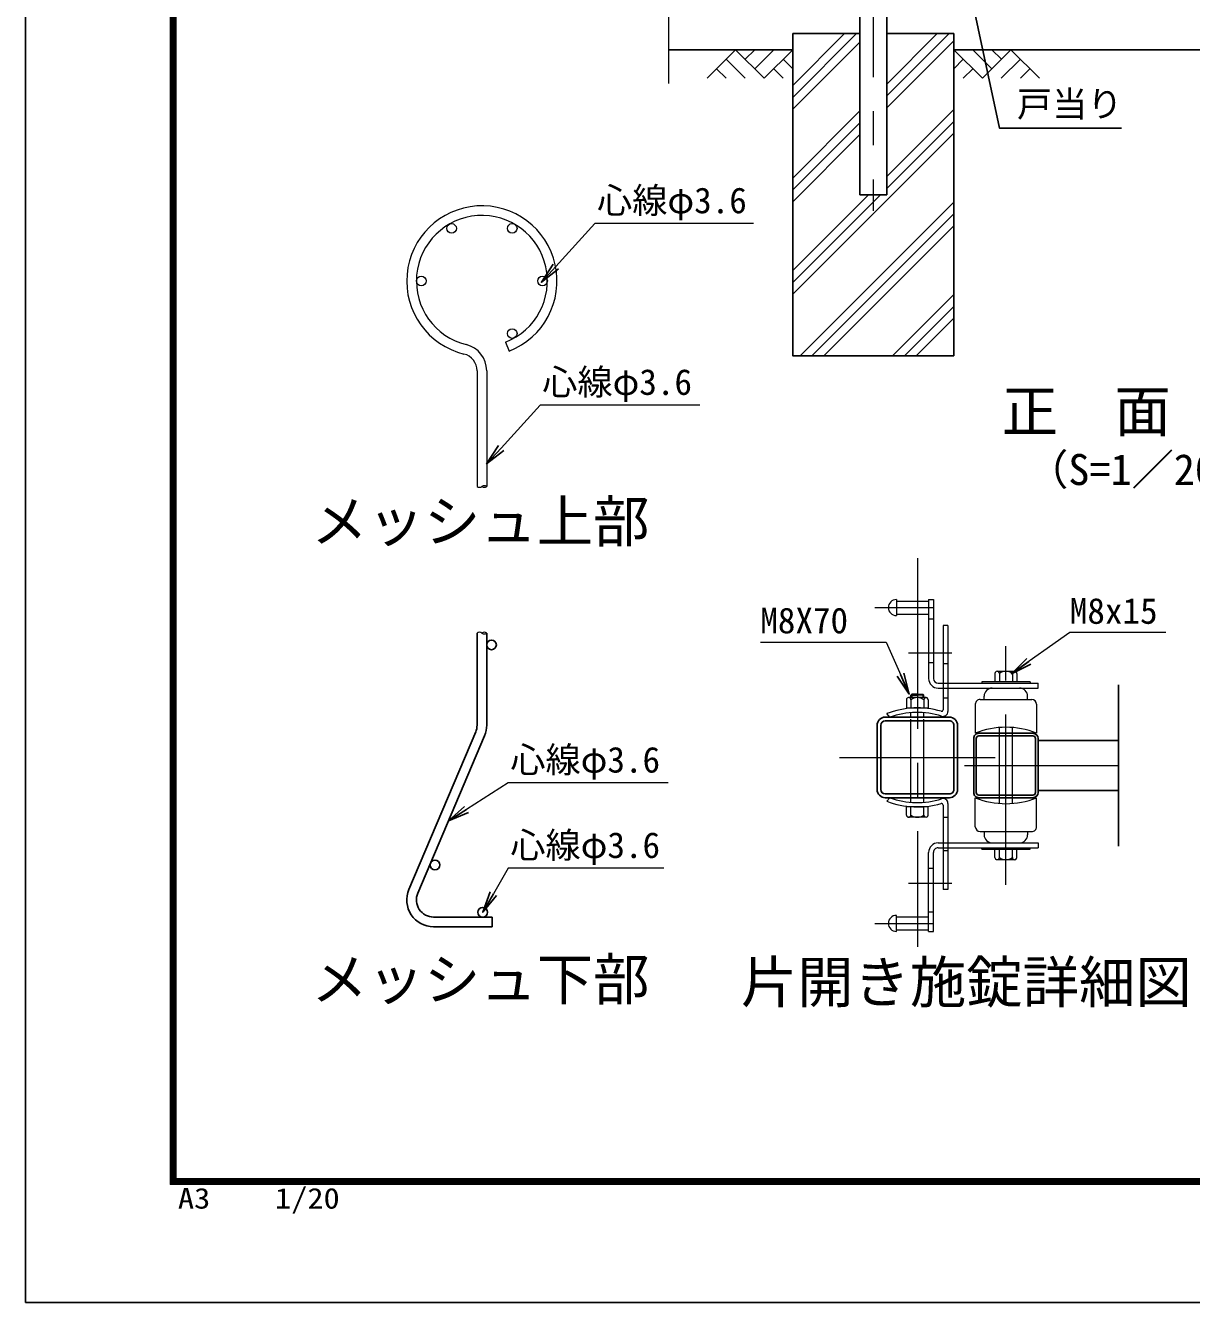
# Model space of a CAD drawing. Units: millimetres, scale not verified. Extents: x -4200 to 4200, y -2970 to 2970.
# Drawn here: x -4200 to -2028, y -2970 to -592 of the extents above; entities that cross this region are included whole.
import ezdxf
from ezdxf.enums import TextEntityAlignment as Align

# ---------------------------------------------------------------- set-up
doc = ezdxf.new("R2010")
doc.units = ezdxf.units.MM
doc.header["$LTSCALE"] = 10
doc.linetypes.add('USER2', pattern=[50.8, 31.75, -6.35, 6.35, -6.35])
for name, color, linetype, lineweight in [('0-0_D-TTL-TXT', 7, 'Continuous', 25), ('0-1_D-DCR-HCH', 7, 'Continuous', 13), ('0-2_D-STR1', 1, 'Continuous', 25), ('0-3_D-STR2', 7, 'Continuous', 13), ('0-4_D-BMK', 2, 'USER2', 13), ('0-5_D-STR3', 3, 'Continuous', 13), ('0-6_D-STR4', 7, 'Continuous', 25), ('0-8_0', 7, 'Continuous', 25), ('0-A_D-STR-TXT', 7, 'Continuous', 25), ('0-B_D-BGD', 7, 'Continuous', 25), ('0-C_D-TTL', 7, 'Continuous', 25)]:
    doc.layers.add(name, color=color, linetype=linetype, lineweight=lineweight)
doc.styles.add('ＭＳ ゴシック', font='')
doc.styles.get('ＭＳ ゴシック').set_extended_font_data('MS Gothic')

# ---------------------------------------------------------------- blocks, each defined once
blk = doc.blocks.new('MLeader5')
at = {"layer": '0-A_D-STR-TXT'}
blk.add_line((-2588.77, 135.48), (-2590.61, 175.99), dxfattribs=at)
for points in [[(-2575.73, 138.26), (-2590.61, 175.99), (-2582.25, 136.87)], [(-2582.25, 136.87), (-2385.69, -782.99), (-2172.3, -782.99), (-2157.98, -782.99)]]:
    blk.add_lwpolyline(points, dxfattribs=at)
blk = doc.blocks.new('_Open')
at = {"layer": '0-8_0'}
blk.add_line((-10, 1.667), (0, 0), dxfattribs=at)
blk.add_lwpolyline([(-10, -1.667), (0, 0), (-10, 0)], dxfattribs=at)

msp = doc.modelspace()

# ---------------------------------------------------------------- linework, layer by layer
at = {"layer": '0-1_D-DCR-HCH'}
for p, q in [((-2770.61, -725.82), (-2651.8, -607.01)), ((-2770.61, -703.72), (-2673.9, -607.01)), ((-2595.6, -723.13), (-2479.49, -607.01)), ((-2595.6, -701.03), (-2501.59, -607.01)), ((-2877.03, -637.01), (-2930.24, -690.22)), ((-2877.03, -637.01), (-2823.82, -690.22)), ((-2859.29, -654.75), (-2841.56, -637.01)), ((-2841.56, -672.49), (-2806.08, -637.01)), ((-2823.82, -690.22), (-2770.61, -637.01)), ((-2770.61, -747.91), (-2645.6, -622.91)), ((-2595.6, -745.22), (-2470.61, -620.22)), ((-2417.39, -690.22), (-2470.61, -637.01)), ((-2399.66, -672.49), (-2435.13, -637.01)), ((-2364.18, -637.01), (-2417.39, -690.22)), ((-2381.83, -654.84), (-2399.66, -637.01)), ((-2364.18, -637.01), (-2310.97, -690.22)), ((-2894.77, -654.75), (-2859.13, -690.22)), ((-2788.34, -654.75), (-2770.61, -672.4)), ((-2452.87, -654.75), (-2470.61, -672.4)), ((-2346.44, -654.75), (-2382.08, -690.22)), ((-2912.51, -672.49), (-2894.69, -690.22)), ((-2806.08, -672.49), (-2788.26, -690.22)), ((-2435.13, -672.49), (-2452.95, -690.22)), ((-2328.71, -672.49), (-2346.53, -690.22)), ((-2770.61, -876.03), (-2645.6, -751.03)), ((-2595.61, -873.34), (-2470.61, -748.34)), ((-2770.61, -898.13), (-2645.6, -773.13)), ((-2595.61, -895.44), (-2470.61, -770.44)), ((-2770.61, -1092.54), (-2470.61, -792.54)), ((-2770.61, -920.22), (-2645.6, -795.22)), ((-2770.61, -1070.44), (-2607.18, -907.01)), ((-2770.61, -1048.34), (-2629.27, -907.01)), ((-2756.96, -1207.01), (-2470.61, -920.65)), ((-2734.86, -1207.01), (-2470.61, -942.75)), ((-2712.77, -1207.01), (-2470.61, -964.85)), ((-2584.65, -1207.01), (-2470.61, -1092.97)), ((-2562.55, -1207.01), (-2470.61, -1115.06)), ((-2540.46, -1207.01), (-2470.61, -1137.16))]:
    msp.add_line(p, q, dxfattribs=at)
at = {"layer": '0-2_D-STR1'}
for p, q in [((-2645.61, 1116.99), (-2645.61, -907.01)), ((-2595.61, 175.99), (-2595.61, -907.01)), ((-2595.61, -907.01), (-2645.61, -907.01)), ((-2163.5, -2120), (-2163.5, -1820)), ((-2613.5, -2014.7), (-2613.5, -1895.3)), ((-2606.6, -2014.7), (-2606.6, -1895.3)), ((-2598.2, -1880), (-2478.8, -1880)), ((-2598.2, -1886.9), (-2478.8, -1886.9)), ((-2470.4, -2014.7), (-2470.4, -1895.3)), ((-2463.5, -2014.7), (-2463.5, -1895.3)), ((-2433.5, -2020.4), (-2433.5, -1919.6)), ((-2428.7, -2020.4), (-2428.7, -1919.6)), ((-2423.9, -1910), (-2323.1, -1910)), ((-2423.9, -1914.8), (-2323.1, -1914.8)), ((-2318.3, -2020.4), (-2318.3, -1919.6)), ((-2313.5, -2020.4), (-2313.5, -1919.6)), ((-2313.5, -1923.5), (-2163.5, -1923.5)), ((-2313.5, -2016.5), (-2163.5, -2016.5)), ((-2598.2, -2023.1), (-2478.8, -2023.1)), ((-2598.2, -2030), (-2478.8, -2030)), ((-2423.9, -2025.2), (-2323.1, -2025.2)), ((-2423.9, -2030), (-2323.1, -2030))]:
    msp.add_line(p, q, dxfattribs=at)
for centre, radius, start, end in [((-2598.2, -1895.3), 15.3, 90.00031, 179.99984), ((-2598.2, -1895.3), 8.4, 90.00031, 179.99984), ((-2478.8, -1895.3), 15.3, 0, 90.00028), ((-2478.8, -1895.3), 8.4, 0, 90.00028), ((-2423.9, -1919.6), 9.6, 89.99997, 180), ((-2423.9, -1919.6), 4.8, 89.99997, 180), ((-2323.1, -1919.6), 9.6, 0, 89.99997), ((-2323.1, -1919.6), 4.8, 0, 89.99997), ((-2598.2, -2014.7), 15.3, 179.99985, 269.9997), ((-2598.2, -2014.7), 8.4, 179.99985, 269.9997), ((-2478.8, -2014.7), 15.3, 269.99973, 0), ((-2478.8, -2014.7), 8.4, 269.99973, 0), ((-2423.9, -2020.4), 9.6, 180, 270.00003), ((-2423.9, -2020.4), 4.8, 180, 270.00003), ((-2323.1, -2020.4), 9.6, 270.00003, 0), ((-2323.1, -2020.4), 4.8, 270.00003, 0)]:
    msp.add_arc(centre, radius, start, end, dxfattribs=at)
at = {"layer": '0-3_D-STR2'}
for p, q in [((-3001.29, -700.01), (-3001.29, 262.84)), ((-3305.57, -1181.44), (-3299.04, -1198.22)), ((-3358.79, -1234.78), (-3358.79, -1450.48)), ((-3340.79, -1234.78), (-3340.79, -1450.48))]:
    msp.add_line(p, q, dxfattribs=at)
for centre in [(-3406.29, -969.88), (-3293.29, -969.88), (-3462.79, -1067.74), (-3236.79, -1067.74), (-3293.29, -1165.6)]:
    msp.add_circle(centre, 9, dxfattribs=at)
for centre, radius, start, end in [((-3349.79, -1067.74), 140, 291.25, 256.20952), ((-3349.79, -1067.74), 122, 291.25, 256.20952), ((-3390.79, -1234.78), 50, 0, 76.20952), ((-3390.79, -1234.78), 32, 0, 76.20952), ((-3354.29, -1444.2), 7.72, 234.35871, 305.64129), ((-3345.29, -1456.75), 7.72, 54.35871, 125.64129), ((-3345.29, -1444.2), 7.72, 234.35871, 305.64129), ((-3354.29, -1729.71), 7.72, 54.35871, 125.64129), ((-3345.29, -1729.71), 7.72, 54.35871, 125.64129), ((-3345.29, -1717.16), 7.72, 234.35871, 305.64129)]:
    msp.add_arc(centre, radius, start, end, dxfattribs=at)
at = {"layer": '0-4_D-BMK'}
for p, q in [((-2620.61, 1153.55), (-2620.61, -937.01)), ((-2538.5, -1584.17), (-2538.5, -2307.55)), ((-2617.71, -1675.93), (-2508.5, -1675.93)), ((-2373.5, -2192.55), (-2373.5, -1747.84)), ((-2555.11, -1760), (-2474.11, -1760)), ((-2683.64, -1955), (-2393.36, -1955)), ((-2450.46, -1970), (-2163.5, -1970)), ((-2555.11, -2189), (-2474.11, -2189)), ((-2617.71, -2264.07), (-2508.5, -2264.07))]:
    msp.add_line(p, q, dxfattribs=at)
at = {"layer": '0-5_D-STR3'}
for p, q in [((-2577.5, -1660.93), (-2577.5, -1690.93)), ((-2577.5, -1663.93), (-2517.5, -1663.93)), ((-2517.5, -1660.93), (-2517.5, -1807.93)), ((-2517.5, -1660.93), (-2508.5, -1660.93)), ((-2508.5, -1660.93), (-2508.5, -1807.93)), ((-2577.5, -1687.93), (-2517.5, -1687.93)), ((-2517.5, -1696.93), (-2508.5, -1696.93)), ((-2490.5, -1709), (-2490.5, -1866.14)), ((-2481.5, -1709), (-2490.5, -1709)), ((-2481.5, -1709), (-2481.5, -1869.5)), ((-2517.5, -1777.93), (-2508.5, -1777.93)), ((-2481.5, -1781), (-2490.5, -1781)), ((-2393.85, -1798.82), (-2393.85, -1814.07)), ((-2389.68, -1794.6), (-2357.28, -1794.6)), ((-2385.52, -1798.82), (-2385.52, -1813.93)), ((-2361.49, -1798.82), (-2361.49, -1813.93)), ((-2353.07, -1798.82), (-2353.07, -1813.82)), ((-2499.5, -1816.93), (-2313.5, -1816.93)), ((-2499.5, -1825.93), (-2313.5, -1825.93)), ((-2328.5, -1813.93), (-2418.5, -1813.93)), ((-2418.5, -1813.93), (-2418.5, -1816.93)), ((-2328.5, -1813.93), (-2328.5, -1816.93)), ((-2313.5, -1825.93), (-2313.5, -1816.93)), ((-2558.93, -1847.77), (-2558.93, -1862.77)), ((-2522.32, -1843.56), (-2554.72, -1843.56)), ((-2550.51, -1847.77), (-2550.51, -1862.88)), ((-2550.37, -1838.93), (-2538.37, -1838.93)), ((-2526.37, -1838.93), (-2538.37, -1838.93)), ((-2526.48, -1847.77), (-2526.48, -1862.88)), ((-2518.16, -1847.77), (-2518.16, -1863.02)), ((-2490.5, -1844), (-2481.5, -1844)), ((-2421.5, -1846.93), (-2325.5, -1846.93)), ((-2414, -1846.93), (-2414, -1840.93)), ((-2333, -1846.93), (-2333, -1840.93)), ((-2589.44, -1880), (-2595.5, -1873.34)), ((-2558.93, -1862.77), (-2518.16, -1862.77)), ((-2550.52, -1880), (-2550.52, -1871.57)), ((-2526.48, -1880), (-2526.48, -1871.57)), ((-2430.5, -1855.93), (-2430.5, -1909.93)), ((-2316.5, -1855.93), (-2316.5, -1909.93)), ((-2589.44, -2030), (-2595.5, -2036.66)), ((-2490.5, -2043.86), (-2490.5, -2201)), ((-2481.5, -2040.5), (-2481.5, -2201)), ((-2430.5, -2084.07), (-2430.5, -2030.07)), ((-2316.5, -2084.07), (-2316.5, -2030.07)), ((-2518.16, -2047), (-2558.94, -2047.26)), ((-2558.94, -2062.26), (-2558.94, -2047.26)), ((-2522.33, -2066.47), (-2554.73, -2066.47)), ((-2550.52, -2062.26), (-2550.52, -2047.14)), ((-2526.49, -2062.26), (-2526.49, -2047.14)), ((-2518.16, -2062.26), (-2518.16, -2047)), ((-2490.5, -2066), (-2481.5, -2066)), ((-2499.5, -2114.07), (-2313.5, -2114.07)), ((-2421.5, -2093.07), (-2325.5, -2093.07)), ((-2414, -2093.07), (-2414, -2099.07)), ((-2333, -2093.07), (-2333, -2099.07)), ((-2313.5, -2114.07), (-2313.5, -2123.07)), ((-2517.5, -2279.07), (-2517.5, -2132.07)), ((-2508.5, -2279.07), (-2508.5, -2132.07)), ((-2499.5, -2123.07), (-2313.5, -2123.07)), ((-2481.5, -2129), (-2490.5, -2129)), ((-2418.5, -2126.07), (-2418.5, -2123.07)), ((-2418.5, -2126.07), (-2328.5, -2126.07)), ((-2393.93, -2141.18), (-2393.93, -2126.18)), ((-2385.52, -2141.18), (-2385.52, -2126.07)), ((-2361.48, -2141.19), (-2361.48, -2126.07)), ((-2353.16, -2141.18), (-2353.16, -2125.93)), ((-2328.5, -2126.07), (-2328.5, -2123.07)), ((-2508.5, -2162.07), (-2517.5, -2162.07)), ((-2357.32, -2145.4), (-2389.72, -2145.4)), ((-2481.5, -2201), (-2490.5, -2201)), ((-2577.5, -2279.07), (-2577.5, -2249.07)), ((-2577.5, -2252.07), (-2517.5, -2252.07)), ((-2508.5, -2243.07), (-2517.5, -2243.07)), ((-2577.5, -2276.07), (-2517.5, -2276.07)), ((-2517.5, -2279.07), (-2508.5, -2279.07))]:
    msp.add_line(p, q, dxfattribs=at)
for points in [[(-2550.37, -1843.56), (-2550.37, -1838.93), (-2548.57, -1837.13)], [(-2538.37, -1837.13), (-2548.57, -1837.13), (-2548.57, -1843.56)], [(-2538.37, -1837.13), (-2528.17, -1837.13), (-2528.17, -1843.56)], [(-2526.37, -1843.56), (-2526.37, -1838.93), (-2528.17, -1837.13)], [(-2550.52, -2038.43), (-2550.52, -2030), (-2550.52, -1883.45)], [(-2526.48, -2038.43), (-2526.48, -2030), (-2526.48, -1883.45)], [(-2385.52, -2040.66), (-2385.52, -2030), (-2385.52, -1910), (-2385.52, -1899.34)], [(-2361.49, -2040.66), (-2361.49, -2030), (-2361.49, -1910), (-2361.49, -1899.34)]]:
    msp.add_lwpolyline(points, dxfattribs=at)
for centre, radius, start, end in [((-2577.5, -1675.93), 15, 90.00001, 270), ((-2389.68, -1798.77), 4.16, 359.29981, 180.701), ((-2373.51, -1813.84), 19.24, 51.35043, 128.64746), ((-2357.28, -1798.82), 4.21, 0.08393, 179.91606), ((-2499.5, -1807.93), 18, 180.00001, 269.99995), ((-2499.5, -1807.93), 9, 180.00001, 270), ((-2399, -1840.93), 15, 90.00001, 179.99999), ((-2348, -1840.93), 15, 0, 90), ((-2554.72, -1847.78), 4.21, 0.08393, 179.91608), ((-2538.5, -1862.8), 19.24, 51.35253, 128.64959), ((-2522.32, -1847.72), 4.16, 359.29901, 180.70018), ((-2421.5, -1855.93), 9, 90, 180.00001), ((-2325.5, -1855.93), 9, 0, 90), ((-2538.5, -2021.77), 159, 73.87238, 111.00754), ((-2538.5, -2021.09), 150, 72.42905, 109.85261), ((-2493.5, -1866.14), 3, 253.8728, 0.00001), ((-2490.5, -1869.5), 9, 252.42887, 0.00001), ((-2373.5, -2051.27), 152.4, 68.0365, 111.96349), ((-2538.5, -1888.23), 159, 248.99247, 286.12763), ((-2538.5, -1888.92), 150, 250.1474, 287.57096), ((-2493.5, -2043.86), 3, 0, 106.12721), ((-2490.5, -2040.5), 9, 0, 107.57114), ((-2373.5, -1888.73), 152.4, 248.03652, 291.96351), ((-2554.73, -2062.25), 4.21, 180.08393, 359.91608), ((-2538.5, -2047.23), 19.24, 231.35042, 308.64748), ((-2522.33, -2062.31), 4.16, 179.29981, 0.70101), ((-2421.5, -2084.07), 9, 180.00001, 270), ((-2325.5, -2084.07), 9, 270, 0.00001), ((-2499.5, -2132.07), 18, 90.00006, 180.00001), ((-2399, -2099.07), 15, 180.00002, 270), ((-2348, -2099.07), 15, 270, 0.00001), ((-2499.5, -2132.07), 9, 90.00001, 180.00001), ((-2389.72, -2141.18), 4.21, 180.08393, 359.91608), ((-2373.5, -2126.16), 19.24, 231.35042, 308.64748), ((-2357.32, -2141.24), 4.16, 179.29981, 0.70101), ((-2577.5, -2264.07), 15, 90, 270)]:
    msp.add_arc(centre, radius, start, end, dxfattribs=at)
at = {"layer": '0-6_D-STR4'}
for p, q in [((-2645.61, -607.01), (-2770.61, -607.01)), ((-2595.61, -607.01), (-2470.61, -607.01)), ((-2470.61, -1207.01), (-2470.61, -607.01))]:
    msp.add_line(p, q, dxfattribs=at)
msp.add_lwpolyline([(-2470.61, -1207.01), (-2770.61, -1207.01), (-2770.61, -607.01)], dxfattribs=at)
at = {"layer": '0-8_0'}
for p, q in [((-3358.79, -1895.09), (-3358.79, -1723.44)), ((-3340.79, -1895.09), (-3340.79, -1723.44)), ((-3485.81, -2200.85), (-3361.33, -1907.59)), ((-3469.24, -2207.89), (-3344.76, -1914.63)), ((-3330.79, -2252.39), (-3439.79, -2252.39))]:
    msp.add_line(p, q, dxfattribs=at)
msp.add_lwpolyline([(-3330.79, -2252.39), (-3330.79, -2270.39), (-3439.79, -2270.39)], dxfattribs=at)
for centre in [(-3331.79, -1745.39), (-3437.13, -2155.26), (-3348.29, -2243.39)]:
    msp.add_circle(centre, 9, dxfattribs=at)
for centre, radius, start, end in [((-3390.79, -1895.09), 32, 337, 0), ((-3390.79, -1895.09), 50, 337, 0), ((-3439.79, -2220.39), 50, 157, 270), ((-3439.79, -2220.39), 32, 157, 270)]:
    msp.add_arc(centre, radius, start, end, dxfattribs=at)
at = {"layer": '0-A_D-STR-TXT', "lineweight": 13}
for points in [[(-2843.81, -960.46), (-3139.16, -960.46), (-3211.95, -1040.6)], [(-2943.73, -1298.7), (-3241.27, -1298.7), (-3314.07, -1378.84)], [(-2075.24, -1722.55), (-2254.54, -1722.55), (-2361.69, -1797.91)], [(-2830.47, -1740.35), (-2596.88, -1740.35), (-2554.29, -1835.31)], [(-3002.58, -2002.12), (-3300.77, -2002.12), (-3378.36, -2051.8)], [(-3010.95, -2161.15), (-3300.77, -2161.15), (-3328.27, -2208.75)]]:
    msp.add_lwpolyline(points, dxfattribs=at)
at = {"layer": '0-B_D-BGD'}
for p, q in [((-3001.29, -637.01), (-2770.61, -637.01)), ((-2470.61, -637.01), (-1740.61, -637.01))]:
    msp.add_line(p, q, dxfattribs=at)
at = {"layer": '0-C_D-TTL', "color": 2}
msp.add_lwpolyline([(-4200, 2970), (4200, 2970), (4200, -2970), (-4200, -2970)], close=True, dxfattribs=at)
at = {"layer": '0-C_D-TTL'}
for points in [[(-3930, 2750), (3930, 2750), (3930, -2750), (-3930, -2750)], [(-3927.5, 2747.5), (3927.5, 2747.5), (3927.5, -2747.5), (-3927.5, -2747.5)], [(-3925, 2745), (3925, 2745), (3925, -2745), (-3925, -2745)], [(-3922.5, 2742.5), (3922.5, 2742.5), (3922.5, -2742.5), (-3922.5, -2742.5)], [(-3920, 2740), (3920, 2740), (3920, -2740), (-3920, -2740)]]:
    msp.add_lwpolyline(points, close=True, dxfattribs=at)

# ---------------------------------------------------------------- block references
at = {"layer": '0-A_D-STR-TXT'}
msp.add_blockref('MLeader5', (0, 0), dxfattribs=at)
at = {"layer": '0-A_D-STR-TXT', "xscale": 4, "yscale": 4}
for p, rotation in [((-3238.85, -1070.21), 227.7476), ((-3340.96, -1408.44), 227.7476), ((-2363.33, -1799.06), 215.11702), ((-2553.47, -1837.13), 294.1605), ((-3412.05, -2073.37), 212.63137), ((-3348.29, -2243.39), 239.98148)]:
    msp.add_blockref('_Open', p, dxfattribs=dict(at, rotation=rotation))

# ---------------------------------------------------------------- texts
at = {"layer": '0-0_D-TTL-TXT', "style": 'ＭＳ ゴシック'}
for s, height, p in [('正\u3000面\u3000図', 76.98, (-2381.32, -1371.84)), ('（S=1／20）', 57.7, (-2335.84, -1465.03)), ('メッシュ上部', 76.98, (-3667.59, -1576.86)), ('メッシュ下部', 76.98, (-3667.59, -2429.76)), ('片開き施錠詳細図', 76.98, (-2867.34, -2435))]:
    msp.add_text(s, height=height, dxfattribs=at).set_placement(p, align=Align.BOTTOM_LEFT)
at = {"layer": '0-A_D-STR-TXT', "style": 'ＭＳ ゴシック'}
for s, p in [('戸当り', (-2352.99, -776.4)), ('心線φ3.6', (-3135.24, -956.08)), ('心線φ3.6', (-3237.35, -1294.31)), ('M8x15', (-2254.42, -1720.6)), ('M8X70', (-2831.1, -1738.39)), ('心線φ3.6', (-3296.85, -1997.73)), ('心線φ3.6', (-3296.85, -2156.77))]:
    msp.add_text(s, height=48.09, dxfattribs=at).set_placement(p, align=Align.BOTTOM_LEFT)
at = {"layer": '0-C_D-TTL', "style": 'ＭＳ ゴシック', "width": 1.15}
msp.add_text('A3\u3000\u30001/20', height=38.49, dxfattribs=at).set_placement((-3916.09, -2806.81), align=Align.BOTTOM_LEFT)

doc.saveas('drawing.dxf')
